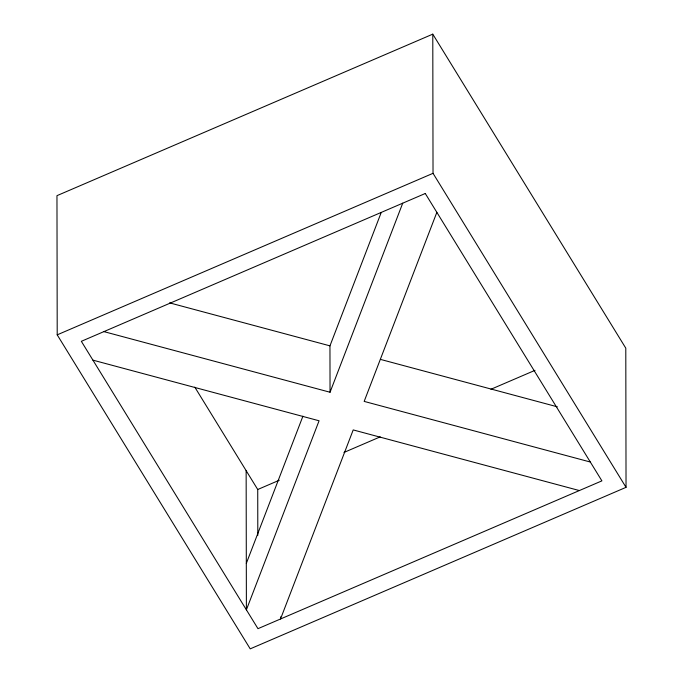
<?xml version="1.0" encoding="UTF-8"?>
<svg xmlns="http://www.w3.org/2000/svg" width="683" height="683" viewBox="0 0 683 683"><rect width="100%" height="100%" fill="white"/><g stroke="black" fill="none" stroke-linecap="round" stroke-linejoin="round"><path stroke-width="1.02" d="M246.307 563.441L302.928 416.178M103.893 331.614L330.043 392.247L329.957 345.854L381.216 212.515M330.043 392.247L402.722 203.184M436.855 212.336L364.167 401.399L590.325 462.024M432.783 34.15L56.962 195.662L57.21 334.841L250.217 648.85L626.038 487.338L625.79 348.159L432.783 34.15L433.031 173.32L626.038 487.338M57.21 334.841L433.031 173.32M257.807 535.361L257.73 489.506L279.296 480.234M343.967 452.445L380.218 436.864M490.932 389.276L535.02 370.331M169.597 302.868L329.957 345.854M380.533 359.412L557.345 406.812M92.922 360.146L319.072 420.779L246.392 609.834L246.145 470.664M579.355 490.556L353.205 429.923L280.525 618.986L280.517 616.877M194.809 387.133L257.73 489.506M425.27 193.494L81.337 341.312L257.969 628.676L601.902 480.866L425.27 193.494"/></g></svg>
